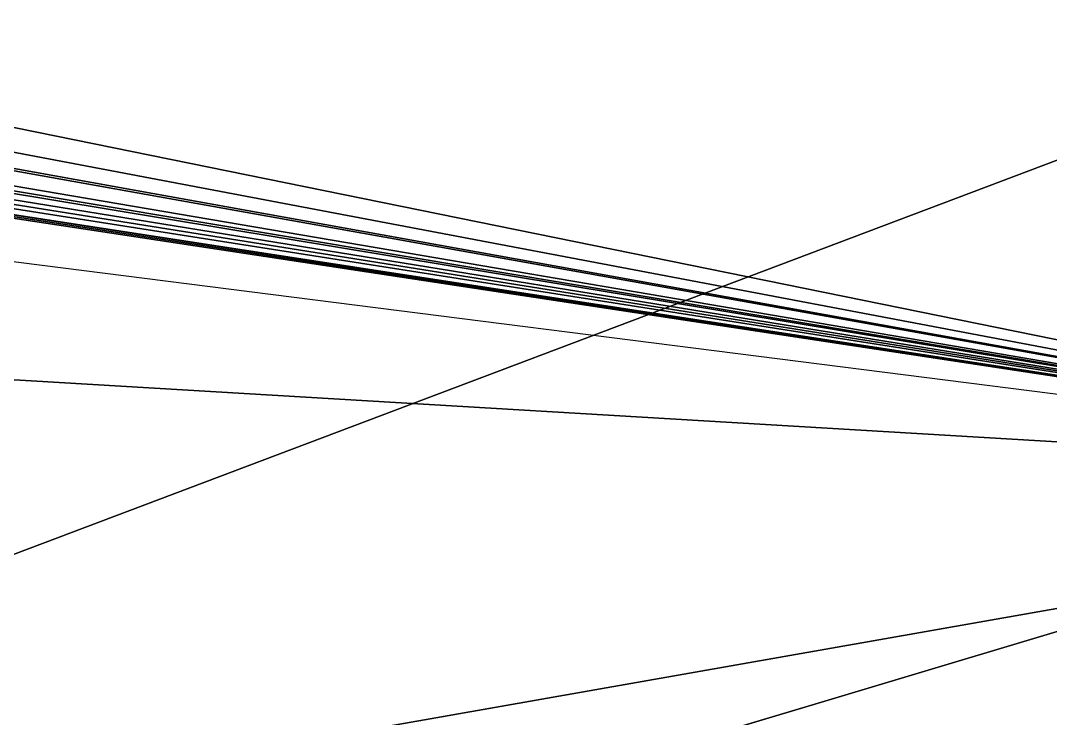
# Model space of a CAD drawing. Header units: metres. Extents: x 503497 to 504361, y 6966567 to 6966857.
# Drawn here: x 504126.1792 to 504126.3497, y 6966701.4872 to 6966701.6028 of the extents above; entities that cross this region are included whole.
import ezdxf

# ---------------------------------------------------------------- set-up
doc = ezdxf.new("R2010")
doc.units = ezdxf.units.M

msp = doc.modelspace()

# ---------------------------------------------------------------- linework, layer by layer
at = {"layer": 'SHADOW_APPROVED_20260111T072000'}
for points in [[(504126.4679, 6966701.5261), (504126.6349, 6966702.5968), (504053.4611, 6966717.5008), (504053.2941, 6966716.4301), (504126.4679, 6966701.5261)], [(504124.6865, 6966701.7525), (504126.4679, 6966701.5261), (504053.2941, 6966716.4301), (504051.5127, 6966716.6565), (504124.6865, 6966701.7525)]]:
    msp.add_lwpolyline(points, close=True, dxfattribs=at)
msp.add_lwpolyline([(504124.6436, 6966689.8311), (504125.6223, 6966696.1052), (504122.7613, 6966696.5515), (504123.3955, 6966700.6171), (504123.6735, 6966701.1907), (504124.1841, 6966701.6081), (504124.6865, 6966701.7525), (504126.4679, 6966701.5261), (504126.6349, 6966702.5968), (504125.8564, 6966702.7697), (504125.4218, 6966703.0603), (504125.0625, 6966703.6133), (504124.9683, 6966704.1079), (504125.9354, 6966710.4181), (504127.8093, 6966710.1258), (504128.3574, 6966713.6393), (504140.8554, 6966711.6898), (504140.8554, 6966711.6898), (504140.7719, 6966711.1544), (504144.1851, 6966710.622), (504144.5661, 6966713.0647), (504153.1826, 6966711.7206), (504152.9477, 6966710.2148), (504167.8718, 6966707.8869)], dxfattribs=at)
at = {"layer": 'SHADOW_APPROVED_20260114T072400'}
for points in [[(504126.4679, 6966701.5261), (504126.6349, 6966702.5968), (504054.6265, 6966716.2355), (504054.4595, 6966715.1648), (504126.4679, 6966701.5261)], [(504124.6865, 6966701.7525), (504126.4679, 6966701.5261), (504054.4595, 6966715.1648), (504052.6781, 6966715.3912), (504124.6865, 6966701.7525)]]:
    msp.add_lwpolyline(points, close=True, dxfattribs=at)
msp.add_lwpolyline([(504124.6436, 6966689.8311), (504125.6223, 6966696.1052), (504122.7613, 6966696.5515), (504123.3955, 6966700.6171), (504123.6735, 6966701.1907), (504124.1841, 6966701.6081), (504124.6865, 6966701.7525), (504126.4679, 6966701.5261), (504126.6349, 6966702.5968), (504125.8564, 6966702.7697), (504125.4218, 6966703.0603), (504125.0625, 6966703.6133), (504124.9683, 6966704.1079), (504125.9354, 6966710.4181), (504127.8093, 6966710.1258), (504128.3574, 6966713.6393), (504140.8554, 6966711.6898), (504140.8554, 6966711.6898), (504140.7719, 6966711.1544), (504144.1851, 6966710.622), (504144.5661, 6966713.0647), (504153.1826, 6966711.7206), (504152.9477, 6966710.2148), (504167.8718, 6966707.8869)], dxfattribs=at)
at = {"layer": 'SHADOW_APPROVED_20260122T071500'}
for points in [[(504126.4679, 6966701.5261), (504126.6349, 6966702.5968), (504044.0684, 6966717.3649), (504043.9014, 6966716.2942), (504126.4679, 6966701.5261)], [(504124.6865, 6966701.7525), (504126.4679, 6966701.5261), (504043.9014, 6966716.2942), (504042.12, 6966716.5206), (504124.6865, 6966701.7525)]]:
    msp.add_lwpolyline(points, close=True, dxfattribs=at)
msp.add_lwpolyline([(504124.6436, 6966689.8311), (504125.6223, 6966696.1052), (504122.7613, 6966696.5515), (504123.3955, 6966700.6171), (504123.6735, 6966701.1907), (504124.1841, 6966701.6081), (504124.6865, 6966701.7525), (504126.4679, 6966701.5261), (504126.6349, 6966702.5968), (504125.8564, 6966702.7697), (504125.4218, 6966703.0603), (504125.0625, 6966703.6133), (504124.9683, 6966704.1079), (504125.9354, 6966710.4181), (504127.8093, 6966710.1258), (504128.3574, 6966713.6393), (504140.8554, 6966711.6898), (504140.8554, 6966711.6898), (504140.7719, 6966711.1544), (504144.1851, 6966710.622), (504144.5661, 6966713.0647), (504153.1826, 6966711.7206), (504152.9477, 6966710.2148), (504167.8718, 6966707.8869)], dxfattribs=at)
at = {"layer": 'SHADOW_APPROVED_20260124T072500'}
for points in [[(504126.4679, 6966701.5261), (504126.6349, 6966702.5968), (504050.3918, 6966714.3118), (504050.2248, 6966713.2411), (504126.4679, 6966701.5261)], [(504124.6865, 6966701.7525), (504126.4679, 6966701.5261), (504050.2248, 6966713.2411), (504048.4434, 6966713.4675), (504124.6865, 6966701.7525)]]:
    msp.add_lwpolyline(points, close=True, dxfattribs=at)
msp.add_lwpolyline([(504124.6436, 6966689.8311), (504125.6223, 6966696.1052), (504122.7613, 6966696.5515), (504123.3955, 6966700.6171), (504123.6735, 6966701.1907), (504124.1841, 6966701.6081), (504124.6865, 6966701.7525), (504126.4679, 6966701.5261), (504126.6349, 6966702.5968), (504125.8564, 6966702.7697), (504125.4218, 6966703.0603), (504125.0625, 6966703.6133), (504124.9683, 6966704.1079), (504125.9354, 6966710.4181), (504127.8093, 6966710.1258), (504128.3574, 6966713.6393), (504140.8554, 6966711.6898), (504140.8554, 6966711.6898), (504140.7719, 6966711.1544), (504144.1851, 6966710.622), (504144.5661, 6966713.0647), (504153.1826, 6966711.7206), (504152.9477, 6966710.2148), (504167.8718, 6966707.8869)], dxfattribs=at)
at = {"layer": 'SHADOW_APPROVED_20260126T071100'}
for points in [[(504126.4679, 6966701.5261), (504126.6349, 6966702.5968), (504038.2098, 6966717.6426), (504038.0428, 6966716.5719), (504126.4679, 6966701.5261)], [(504124.6865, 6966701.7525), (504126.4679, 6966701.5261), (504038.0428, 6966716.5719), (504036.2614, 6966716.7983), (504124.6865, 6966701.7525)]]:
    msp.add_lwpolyline(points, close=True, dxfattribs=at)
msp.add_lwpolyline([(504124.6436, 6966689.8311), (504125.6223, 6966696.1052), (504122.7613, 6966696.5515), (504123.3955, 6966700.6171), (504123.6735, 6966701.1907), (504124.1841, 6966701.6081), (504124.6865, 6966701.7525), (504126.4679, 6966701.5261), (504126.6349, 6966702.5968), (504125.8564, 6966702.7697), (504125.4218, 6966703.0603), (504125.0625, 6966703.6133), (504124.9683, 6966704.1079), (504125.9354, 6966710.4181), (504127.8093, 6966710.1258), (504128.3574, 6966713.6393), (504140.8554, 6966711.6898), (504140.8554, 6966711.6898), (504140.7719, 6966711.1544), (504144.1851, 6966710.622), (504144.5661, 6966713.0647), (504153.1826, 6966711.7206), (504152.9477, 6966710.2148), (504167.8718, 6966707.8869)], dxfattribs=at)
at = {"layer": 'SHADOW_APPROVED_20260127T071900'}
for points in [[(504126.4679, 6966701.5261), (504126.6349, 6966702.5968), (504044.292, 6966715.0894), (504044.125, 6966714.0187), (504126.4679, 6966701.5261)], [(504124.6865, 6966701.7525), (504126.4679, 6966701.5261), (504044.125, 6966714.0187), (504042.3436, 6966714.2451), (504124.6865, 6966701.7525)]]:
    msp.add_lwpolyline(points, close=True, dxfattribs=at)
msp.add_lwpolyline([(504124.6436, 6966689.8311), (504125.6223, 6966696.1052), (504122.7613, 6966696.5515), (504123.3955, 6966700.6171), (504123.6735, 6966701.1907), (504124.1841, 6966701.6081), (504124.6865, 6966701.7525), (504126.4679, 6966701.5261), (504126.6349, 6966702.5968), (504125.8564, 6966702.7697), (504125.4218, 6966703.0603), (504125.0625, 6966703.6133), (504124.9683, 6966704.1079), (504125.9354, 6966710.4181), (504127.8093, 6966710.1258), (504128.3574, 6966713.6393), (504140.8554, 6966711.6898), (504140.8554, 6966711.6898), (504140.7719, 6966711.1544), (504144.1851, 6966710.622), (504144.5661, 6966713.0647), (504153.1826, 6966711.7206), (504152.9477, 6966710.2148), (504167.8718, 6966707.8869)], dxfattribs=at)
at = {"layer": 'SHADOW_APPROVED_20260129T071100'}
for points in [[(504126.4679, 6966701.5261), (504126.6349, 6966702.5968), (504036.1892, 6966716.8156), (504036.0222, 6966715.7449), (504126.4679, 6966701.5261)], [(504124.6865, 6966701.7525), (504126.4679, 6966701.5261), (504036.0222, 6966715.7449), (504034.2408, 6966715.9713), (504124.6865, 6966701.7525)]]:
    msp.add_lwpolyline(points, close=True, dxfattribs=at)
msp.add_lwpolyline([(504124.6436, 6966689.8311), (504125.6223, 6966696.1052), (504122.7613, 6966696.5515), (504123.3955, 6966700.6171), (504123.6735, 6966701.1907), (504124.1841, 6966701.6081), (504124.6865, 6966701.7525), (504126.4679, 6966701.5261), (504126.6349, 6966702.5968), (504125.8564, 6966702.7697), (504125.4218, 6966703.0603), (504125.0625, 6966703.6133), (504124.9683, 6966704.1079), (504125.9354, 6966710.4181), (504127.8093, 6966710.1258), (504128.3574, 6966713.6393), (504140.8554, 6966711.6898), (504140.8554, 6966711.6898), (504140.7719, 6966711.1544), (504144.1851, 6966710.622), (504144.5661, 6966713.0647), (504153.1826, 6966711.7206), (504152.9477, 6966710.2148), (504167.8718, 6966707.8869)], dxfattribs=at)
at = {"layer": 'SHADOW_APPROVED_20260130T071100'}
for points in [[(504126.4679, 6966701.5261), (504126.6349, 6966702.5968), (504035.503, 6966716.511), (504035.336, 6966715.4403), (504126.4679, 6966701.5261)], [(504124.6865, 6966701.7525), (504126.4679, 6966701.5261), (504035.336, 6966715.4403), (504033.5546, 6966715.6667), (504124.6865, 6966701.7525)]]:
    msp.add_lwpolyline(points, close=True, dxfattribs=at)
msp.add_lwpolyline([(504124.6436, 6966689.8311), (504125.6223, 6966696.1052), (504122.7613, 6966696.5515), (504123.3955, 6966700.6171), (504123.6735, 6966701.1907), (504124.1841, 6966701.6081), (504124.6865, 6966701.7525), (504126.4679, 6966701.5261), (504126.6349, 6966702.5968), (504125.8564, 6966702.7697), (504125.4218, 6966703.0603), (504125.0625, 6966703.6133), (504124.9683, 6966704.1079), (504125.9354, 6966710.4181), (504127.8093, 6966710.1258), (504128.3574, 6966713.6393), (504140.8554, 6966711.6898), (504140.8554, 6966711.6898), (504140.7719, 6966711.1544), (504144.1851, 6966710.622), (504144.5661, 6966713.0647), (504153.1826, 6966711.7206), (504152.9477, 6966710.2148), (504167.8718, 6966707.8869)], dxfattribs=at)
at = {"layer": 'SHADOW_APPROVED_20260203T070000'}
for points in [[(504126.4679, 6966701.5261), (504126.6349, 6966702.5968), (504020.6107, 6966718.8982), (504020.4437, 6966717.8275), (504126.4679, 6966701.5261)], [(504124.6865, 6966701.7525), (504126.4679, 6966701.5261), (504020.4437, 6966717.8275), (504018.6623, 6966718.0539), (504124.6865, 6966701.7525)]]:
    msp.add_lwpolyline(points, close=True, dxfattribs=at)
msp.add_lwpolyline([(504124.6436, 6966689.8311), (504125.6223, 6966696.1052), (504122.7613, 6966696.5515), (504123.3955, 6966700.6171), (504123.6735, 6966701.1907), (504124.1841, 6966701.6081), (504124.6865, 6966701.7525), (504126.4679, 6966701.5261), (504126.6349, 6966702.5968), (504125.8564, 6966702.7697), (504125.4218, 6966703.0603), (504125.0625, 6966703.6133), (504124.9683, 6966704.1079), (504125.9354, 6966710.4181), (504127.8093, 6966710.1258), (504128.3574, 6966713.6393), (504140.8554, 6966711.6898), (504140.8554, 6966711.6898), (504140.7719, 6966711.1544), (504144.1851, 6966710.622), (504144.5661, 6966713.0647), (504153.1826, 6966711.7206), (504152.9477, 6966710.2148), (504167.8718, 6966707.8869)], dxfattribs=at)
at = {"layer": 'SHADOW_APPROVED_20260314T074000'}
msp.add_lwpolyline([(504124.6436, 6966689.8311), (504125.6223, 6966696.1052), (504122.7613, 6966696.5515), (504123.3955, 6966700.6171), (504123.6735, 6966701.1907), (504124.1841, 6966701.6081), (504124.6865, 6966701.7525), (504126.4679, 6966701.5261), (504126.6349, 6966702.5968), (504125.8564, 6966702.7697), (504125.4218, 6966703.0603), (504125.0625, 6966703.6133), (504124.9683, 6966704.1079), (504125.9354, 6966710.4181), (504127.8093, 6966710.1258), (504128.3574, 6966713.6393), (504140.8554, 6966711.6898), (504140.8554, 6966711.6898), (504140.7719, 6966711.1544), (504144.1851, 6966710.622), (504144.5661, 6966713.0647), (504153.1826, 6966711.7206), (504152.9477, 6966710.2148), (504167.8718, 6966707.8869)], dxfattribs=at)
for points in [[(504126.4679, 6966701.5261), (504126.6349, 6966702.5968), (504038.8804, 6966687.1404), (504038.7134, 6966686.0697), (504126.4679, 6966701.5261)], [(504124.6865, 6966701.7525), (504126.4679, 6966701.5261), (504038.7134, 6966686.0697), (504036.932, 6966686.2961), (504124.6865, 6966701.7525)]]:
    msp.add_lwpolyline(points, close=True, dxfattribs=at)
at = {"layer": 'SHADOW_APPROVED_20260426T070000'}
msp.add_lwpolyline([(504124.6436, 6966689.8311), (504125.6223, 6966696.1052), (504122.7613, 6966696.5515), (504123.3955, 6966700.6171), (504123.6735, 6966701.1907), (504124.1841, 6966701.6081), (504124.6865, 6966701.7525), (504126.4679, 6966701.5261), (504126.6349, 6966702.5968), (504125.8564, 6966702.7697), (504125.4218, 6966703.0603), (504125.0625, 6966703.6133), (504124.9683, 6966704.1079), (504125.9354, 6966710.4181), (504127.8093, 6966710.1258), (504128.3574, 6966713.6393), (504140.8554, 6966711.6898), (504140.8554, 6966711.6898), (504140.7719, 6966711.1544), (504144.1851, 6966710.622), (504144.5661, 6966713.0647), (504153.1826, 6966711.7206), (504152.9477, 6966710.2148), (504167.8718, 6966707.8869)], dxfattribs=at)
for points in [[(504144.5661, 6966713.0647), (504153.1826, 6966711.7206), (503936.055, 6966629.6588), (503927.4385, 6966631.0029), (504144.5661, 6966713.0647)], [(504153.1826, 6966711.7206), (504152.9477, 6966710.2148), (503935.8201, 6966628.153), (503936.055, 6966629.6588), (504153.1826, 6966711.7206)], [(504124.6865, 6966701.7525), (504126.4679, 6966701.5261), (503909.3403, 6966619.4643), (503907.5589, 6966619.6907), (504124.6865, 6966701.7525)]]:
    msp.add_lwpolyline(points, close=True, dxfattribs=at)
at = {"layer": 'SHADOW_APPROVED_20260621T090000'}
msp.add_lwpolyline([(504124.6436, 6966689.8311), (504125.6223, 6966696.1052), (504122.7613, 6966696.5515), (504123.3955, 6966700.6171), (504123.6735, 6966701.1907), (504124.1841, 6966701.6081), (504124.6865, 6966701.7525), (504126.4679, 6966701.5261), (504126.6349, 6966702.5968), (504125.8564, 6966702.7697), (504125.4218, 6966703.0603), (504125.0625, 6966703.6133), (504124.9683, 6966704.1079), (504125.9354, 6966710.4181), (504127.8093, 6966710.1258), (504128.3574, 6966713.6393), (504140.8554, 6966711.6898), (504140.8554, 6966711.6898), (504140.7719, 6966711.1544), (504144.1851, 6966710.622), (504144.5661, 6966713.0647), (504153.1826, 6966711.7206), (504152.9477, 6966710.2148), (504167.8718, 6966707.8869)], dxfattribs=at)
msp.add_lwpolyline([(504124.6865, 6966701.7525), (504126.4679, 6966701.5261), (504067.9516, 6966638.5945), (504066.1702, 6966638.8209), (504124.6865, 6966701.7525)], close=True, dxfattribs=at)
at = {"layer": 'SHADOW_APPROVED_20260621T120000'}
msp.add_lwpolyline([(504124.6436, 6966689.8311), (504125.6223, 6966696.1052), (504122.7613, 6966696.5515), (504123.3955, 6966700.6171), (504123.6735, 6966701.1907), (504124.1841, 6966701.6081), (504124.6865, 6966701.7525), (504126.4679, 6966701.5261), (504126.6349, 6966702.5968), (504125.8564, 6966702.7697), (504125.4218, 6966703.0603), (504125.0625, 6966703.6133), (504124.9683, 6966704.1079), (504125.9354, 6966710.4181), (504127.8093, 6966710.1258), (504128.3574, 6966713.6393), (504140.8554, 6966711.6898), (504140.8554, 6966711.6898), (504140.7719, 6966711.1544), (504144.1851, 6966710.622), (504144.5661, 6966713.0647), (504153.1826, 6966711.7206), (504152.9477, 6966710.2148), (504167.8718, 6966707.8869)], dxfattribs=at)
msp.add_lwpolyline([(504124.6865, 6966701.7525), (504126.4679, 6966701.5261), (504129.0889, 6966652.8533), (504127.3075, 6966653.0797), (504124.6865, 6966701.7525)], close=True, dxfattribs=at)
at = {"layer": 'SHADOW_APPROVED_20260621T140000'}
msp.add_lwpolyline([(504124.6436, 6966689.8311), (504125.6223, 6966696.1052), (504122.7613, 6966696.5515), (504123.3955, 6966700.6171), (504123.6735, 6966701.1907), (504124.1841, 6966701.6081), (504124.6865, 6966701.7525), (504126.4679, 6966701.5261), (504126.6349, 6966702.5968), (504125.8564, 6966702.7697), (504125.4218, 6966703.0603), (504125.0625, 6966703.6133), (504124.9683, 6966704.1079), (504125.9354, 6966710.4181), (504127.8093, 6966710.1258), (504128.3574, 6966713.6393), (504140.8554, 6966711.6898), (504140.8554, 6966711.6898), (504140.7719, 6966711.1544), (504144.1851, 6966710.622), (504144.5661, 6966713.0647), (504153.1826, 6966711.7206), (504152.9477, 6966710.2148), (504167.8718, 6966707.8869)], dxfattribs=at)
msp.add_lwpolyline([(504124.6865, 6966701.7525), (504126.4679, 6966701.5261), (504165.3776, 6966645.7201), (504163.5962, 6966645.9465), (504124.6865, 6966701.7525)], close=True, dxfattribs=at)
at = {"layer": 'SHADOW_APPROVED_20260621T150000'}
msp.add_lwpolyline([(504124.6436, 6966689.8311), (504125.6223, 6966696.1052), (504122.7613, 6966696.5515), (504123.3955, 6966700.6171), (504123.6735, 6966701.1907), (504124.1841, 6966701.6081), (504124.6865, 6966701.7525), (504126.4679, 6966701.5261), (504126.6349, 6966702.5968), (504125.8564, 6966702.7697), (504125.4218, 6966703.0603), (504125.0625, 6966703.6133), (504124.9683, 6966704.1079), (504125.9354, 6966710.4181), (504127.8093, 6966710.1258), (504128.3574, 6966713.6393), (504140.8554, 6966711.6898), (504140.8554, 6966711.6898), (504140.7719, 6966711.1544), (504144.1851, 6966710.622), (504144.5661, 6966713.0647), (504153.1826, 6966711.7206), (504152.9477, 6966710.2148), (504167.8718, 6966707.8869)], dxfattribs=at)
msp.add_lwpolyline([(504124.6865, 6966701.7525), (504126.4679, 6966701.5261), (504199.748, 6966632.5233), (504197.9666, 6966632.7497), (504124.6865, 6966701.7525)], close=True, dxfattribs=at)
at = {"layer": 'SHADOW_APPROVED_20260621T160000'}
msp.add_lwpolyline([(504124.6436, 6966689.8311), (504125.6223, 6966696.1052), (504122.7613, 6966696.5515), (504123.3955, 6966700.6171), (504123.6735, 6966701.1907), (504124.1841, 6966701.6081), (504124.6865, 6966701.7525), (504126.4679, 6966701.5261), (504126.6349, 6966702.5968), (504125.8564, 6966702.7697), (504125.4218, 6966703.0603), (504125.0625, 6966703.6133), (504124.9683, 6966704.1079), (504125.9354, 6966710.4181), (504127.8093, 6966710.1258), (504128.3574, 6966713.6393), (504140.8554, 6966711.6898), (504140.8554, 6966711.6898), (504140.7719, 6966711.1544), (504144.1851, 6966710.622), (504144.5661, 6966713.0647), (504153.1826, 6966711.7206), (504152.9477, 6966710.2148), (504167.8718, 6966707.8869)], dxfattribs=at)
msp.add_lwpolyline([(504124.6865, 6966701.7525), (504126.4679, 6966701.5261), (504294.7241, 6966588.4263), (504292.9427, 6966588.6527), (504124.6865, 6966701.7525)], close=True, dxfattribs=at)
at = {"layer": 'SHADOW_APPROVED_20261019T053000'}
for points in [[(504126.4679, 6966701.5261), (504126.6349, 6966702.5968), (503549.8792, 6966794.7296), (503549.7122, 6966793.6589), (504126.4679, 6966701.5261)], [(504124.6865, 6966701.7525), (504126.4679, 6966701.5261), (503549.7122, 6966793.6589), (503547.9308, 6966793.8853), (504124.6865, 6966701.7525)]]:
    msp.add_lwpolyline(points, close=True, dxfattribs=at)
msp.add_lwpolyline([(504124.6436, 6966689.8311), (504125.6223, 6966696.1052), (504122.7613, 6966696.5515), (504123.3955, 6966700.6171), (504123.6735, 6966701.1907), (504124.1841, 6966701.6081), (504124.6865, 6966701.7525), (504126.4679, 6966701.5261), (504126.6349, 6966702.5968), (504125.8564, 6966702.7697), (504125.4218, 6966703.0603), (504125.0625, 6966703.6133), (504124.9683, 6966704.1079), (504125.9354, 6966710.4181), (504127.8093, 6966710.1258), (504128.3574, 6966713.6393), (504140.8554, 6966711.6898), (504140.8554, 6966711.6898), (504140.7719, 6966711.1544), (504144.1851, 6966710.622), (504144.5661, 6966713.0647), (504153.1826, 6966711.7206), (504152.9477, 6966710.2148), (504167.8718, 6966707.8869)], dxfattribs=at)
at = {"layer": 'SHADOW_APPROVED_20261112T063500'}
for points in [[(504126.4679, 6966701.5261), (504126.6349, 6966702.5968), (504028.3566, 6966718.551), (504028.1896, 6966717.4803), (504126.4679, 6966701.5261)], [(504124.6865, 6966701.7525), (504126.4679, 6966701.5261), (504028.1896, 6966717.4803), (504026.4082, 6966717.7067), (504124.6865, 6966701.7525)]]:
    msp.add_lwpolyline(points, close=True, dxfattribs=at)
msp.add_lwpolyline([(504124.6436, 6966689.8311), (504125.6223, 6966696.1052), (504122.7613, 6966696.5515), (504123.3955, 6966700.6171), (504123.6735, 6966701.1907), (504124.1841, 6966701.6081), (504124.6865, 6966701.7525), (504126.4679, 6966701.5261), (504126.6349, 6966702.5968), (504125.8564, 6966702.7697), (504125.4218, 6966703.0603), (504125.0625, 6966703.6133), (504124.9683, 6966704.1079), (504125.9354, 6966710.4181), (504127.8093, 6966710.1258), (504128.3574, 6966713.6393), (504140.8554, 6966711.6898), (504140.8554, 6966711.6898), (504140.7719, 6966711.1544), (504144.1851, 6966710.622), (504144.5661, 6966713.0647), (504153.1826, 6966711.7206), (504152.9477, 6966710.2148), (504167.8718, 6966707.8869)], dxfattribs=at)
at = {"layer": 'SHADOW_APPROVED_20261113T063500'}
for points in [[(504126.4679, 6966701.5261), (504126.6349, 6966702.5968), (504028.8248, 6966718.9665), (504028.6578, 6966717.8958), (504126.4679, 6966701.5261)], [(504124.6865, 6966701.7525), (504126.4679, 6966701.5261), (504028.6578, 6966717.8958), (504026.8764, 6966718.1222), (504124.6865, 6966701.7525)]]:
    msp.add_lwpolyline(points, close=True, dxfattribs=at)
msp.add_lwpolyline([(504124.6436, 6966689.8311), (504125.6223, 6966696.1052), (504122.7613, 6966696.5515), (504123.3955, 6966700.6171), (504123.6735, 6966701.1907), (504124.1841, 6966701.6081), (504124.6865, 6966701.7525), (504126.4679, 6966701.5261), (504126.6349, 6966702.5968), (504125.8564, 6966702.7697), (504125.4218, 6966703.0603), (504125.0625, 6966703.6133), (504124.9683, 6966704.1079), (504125.9354, 6966710.4181), (504127.8093, 6966710.1258), (504128.3574, 6966713.6393), (504140.8554, 6966711.6898), (504140.8554, 6966711.6898), (504140.7719, 6966711.1544), (504144.1851, 6966710.622), (504144.5661, 6966713.0647), (504153.1826, 6966711.7206), (504152.9477, 6966710.2148), (504167.8718, 6966707.8869)], dxfattribs=at)
at = {"layer": 'SHADOW_APPROVED_20261122T065200'}
for points in [[(504126.4679, 6966701.5261), (504126.6349, 6966702.5968), (504046.4708, 6966717.0476), (504046.3038, 6966715.9769), (504126.4679, 6966701.5261)], [(504124.6865, 6966701.7525), (504126.4679, 6966701.5261), (504046.3038, 6966715.9769), (504044.5224, 6966716.2033), (504124.6865, 6966701.7525)]]:
    msp.add_lwpolyline(points, close=True, dxfattribs=at)
msp.add_lwpolyline([(504124.6436, 6966689.8311), (504125.6223, 6966696.1052), (504122.7613, 6966696.5515), (504123.3955, 6966700.6171), (504123.6735, 6966701.1907), (504124.1841, 6966701.6081), (504124.6865, 6966701.7525), (504126.4679, 6966701.5261), (504126.6349, 6966702.5968), (504125.8564, 6966702.7697), (504125.4218, 6966703.0603), (504125.0625, 6966703.6133), (504124.9683, 6966704.1079), (504125.9354, 6966710.4181), (504127.8093, 6966710.1258), (504128.3574, 6966713.6393), (504140.8554, 6966711.6898), (504140.8554, 6966711.6898), (504140.7719, 6966711.1544), (504144.1851, 6966710.622), (504144.5661, 6966713.0647), (504153.1826, 6966711.7206), (504152.9477, 6966710.2148), (504167.8718, 6966707.8869)], dxfattribs=at)
at = {"layer": 'SHADOW_APPROVED_20261123T070300'}
for points in [[(504126.4679, 6966701.5261), (504126.6349, 6966702.5968), (504054.238, 6966714.6033), (504054.071, 6966713.5326), (504126.4679, 6966701.5261)], [(504124.6865, 6966701.7525), (504126.4679, 6966701.5261), (504054.071, 6966713.5326), (504052.2896, 6966713.759), (504124.6865, 6966701.7525)]]:
    msp.add_lwpolyline(points, close=True, dxfattribs=at)
msp.add_lwpolyline([(504124.6436, 6966689.8311), (504125.6223, 6966696.1052), (504122.7613, 6966696.5515), (504123.3955, 6966700.6171), (504123.6735, 6966701.1907), (504124.1841, 6966701.6081), (504124.6865, 6966701.7525), (504126.4679, 6966701.5261), (504126.6349, 6966702.5968), (504125.8564, 6966702.7697), (504125.4218, 6966703.0603), (504125.0625, 6966703.6133), (504124.9683, 6966704.1079), (504125.9354, 6966710.4181), (504127.8093, 6966710.1258), (504128.3574, 6966713.6393), (504140.8554, 6966711.6898), (504140.8554, 6966711.6898), (504140.7719, 6966711.1544), (504144.1851, 6966710.622), (504144.5661, 6966713.0647), (504153.1826, 6966711.7206), (504152.9477, 6966710.2148), (504167.8718, 6966707.8869)], dxfattribs=at)
at = {"layer": 'SHADOW_APPROVED_20261221T090000'}
msp.add_lwpolyline([(504124.6436, 6966689.8311), (504125.6223, 6966696.1052), (504122.7613, 6966696.5515), (504123.3955, 6966700.6171), (504123.6735, 6966701.1907), (504124.1841, 6966701.6081), (504124.6865, 6966701.7525), (504126.4679, 6966701.5261), (504126.6349, 6966702.5968), (504125.8564, 6966702.7697), (504125.4218, 6966703.0603), (504125.0625, 6966703.6133), (504124.9683, 6966704.1079), (504125.9354, 6966710.4181), (504127.8093, 6966710.1258), (504128.3574, 6966713.6393), (504140.8554, 6966711.6898), (504140.8554, 6966711.6898), (504140.7719, 6966711.1544), (504144.1851, 6966710.622), (504144.5661, 6966713.0647), (504153.1826, 6966711.7206), (504152.9477, 6966710.2148), (504167.8718, 6966707.8869)], dxfattribs=at)
for points in [[(504126.4679, 6966701.5261), (504126.6349, 6966702.5968), (504096.3802, 6966704.3962), (504096.2132, 6966703.3255), (504126.4679, 6966701.5261)], [(504124.6865, 6966701.7525), (504126.4679, 6966701.5261), (504096.2132, 6966703.3255), (504094.4318, 6966703.5519), (504124.6865, 6966701.7525)]]:
    msp.add_lwpolyline(points, close=True, dxfattribs=at)
at = {"layer": 'SHADOW_APPROVED_20261221T120000'}
msp.add_lwpolyline([(504124.6436, 6966689.8311), (504125.6223, 6966696.1052), (504122.7613, 6966696.5515), (504123.3955, 6966700.6171), (504123.6735, 6966701.1907), (504124.1841, 6966701.6081), (504124.6865, 6966701.7525), (504126.4679, 6966701.5261), (504126.6349, 6966702.5968), (504125.8564, 6966702.7697), (504125.4218, 6966703.0603), (504125.0625, 6966703.6133), (504124.9683, 6966704.1079), (504125.9354, 6966710.4181), (504127.8093, 6966710.1258), (504128.3574, 6966713.6393), (504140.8554, 6966711.6898), (504140.8554, 6966711.6898), (504140.7719, 6966711.1544), (504144.1851, 6966710.622), (504144.5661, 6966713.0647), (504153.1826, 6966711.7206), (504152.9477, 6966710.2148), (504167.8718, 6966707.8869)], dxfattribs=at)
msp.add_lwpolyline([(504124.6865, 6966701.7525), (504126.4679, 6966701.5261), (504128.7404, 6966698.7953), (504126.959, 6966699.0217), (504124.6865, 6966701.7525)], close=True, dxfattribs=at)
at = {"layer": 'SHADOW_APPROVED_20261221T150000'}
msp.add_lwpolyline([(504124.6436, 6966689.8311), (504125.6223, 6966696.1052), (504122.7613, 6966696.5515), (504123.3955, 6966700.6171), (504123.6735, 6966701.1907), (504124.1841, 6966701.6081), (504124.6865, 6966701.7525), (504126.4679, 6966701.5261), (504126.6349, 6966702.5968), (504125.8564, 6966702.7697), (504125.4218, 6966703.0603), (504125.0625, 6966703.6133), (504124.9683, 6966704.1079), (504125.9354, 6966710.4181), (504127.8093, 6966710.1258), (504128.3574, 6966713.6393), (504140.8554, 6966711.6898), (504140.8554, 6966711.6898), (504140.7719, 6966711.1544), (504144.1851, 6966710.622), (504144.5661, 6966713.0647), (504153.1826, 6966711.7206), (504152.9477, 6966710.2148), (504167.8718, 6966707.8869)], dxfattribs=at)
msp.add_lwpolyline([(504124.6865, 6966701.7525), (504126.4679, 6966701.5261), (504164.1618, 6966705.5464), (504162.3804, 6966705.7728), (504124.6865, 6966701.7525)], close=True, dxfattribs=at)
at = {"layer": 'SHADOW_APPROVED_20261221T160000'}
msp.add_lwpolyline([(504124.6865, 6966701.7525), (504126.4679, 6966701.5261), (504186.0297, 6966713.4779), (504184.2483, 6966713.7043), (504124.6865, 6966701.7525)], close=True, dxfattribs=at)
msp.add_lwpolyline([(504124.6436, 6966689.8311), (504125.6223, 6966696.1052), (504122.7613, 6966696.5515), (504123.3955, 6966700.6171), (504123.6735, 6966701.1907), (504124.1841, 6966701.6081), (504124.6865, 6966701.7525), (504126.4679, 6966701.5261), (504126.6349, 6966702.5968), (504125.8564, 6966702.7697), (504125.4218, 6966703.0603), (504125.0625, 6966703.6133), (504124.9683, 6966704.1079), (504125.9354, 6966710.4181), (504127.8093, 6966710.1258), (504128.3574, 6966713.6393), (504140.8554, 6966711.6898), (504140.8554, 6966711.6898), (504140.7719, 6966711.1544), (504144.1851, 6966710.622), (504144.5661, 6966713.0647), (504153.1826, 6966711.7206), (504152.9477, 6966710.2148), (504167.8718, 6966707.8869)], dxfattribs=at)
at = {"layer": 'SHADOW_APPROVED_20261221T170000'}
for points in [[(504124.6865, 6966701.7525), (504126.4679, 6966701.5261), (504229.6678, 6966732.4137), (504227.8864, 6966732.6401), (504124.6865, 6966701.7525)], [(504123.3955, 6966700.6171), (504123.6735, 6966701.1907), (504226.8734, 6966732.0783), (504226.5954, 6966731.5047), (504123.3955, 6966700.6171)], [(504122.7613, 6966696.5515), (504123.3955, 6966700.6171), (504226.5954, 6966731.5047), (504225.9612, 6966727.4391), (504122.7613, 6966696.5515)]]:
    msp.add_lwpolyline(points, close=True, dxfattribs=at)
msp.add_lwpolyline([(504124.6436, 6966689.8311), (504125.6223, 6966696.1052), (504122.7613, 6966696.5515), (504123.3955, 6966700.6171), (504123.6735, 6966701.1907), (504124.1841, 6966701.6081), (504124.6865, 6966701.7525), (504126.4679, 6966701.5261), (504126.6349, 6966702.5968), (504125.8564, 6966702.7697), (504125.4218, 6966703.0603), (504125.0625, 6966703.6133), (504124.9683, 6966704.1079), (504125.9354, 6966710.4181), (504127.8093, 6966710.1258), (504128.3574, 6966713.6393), (504140.8554, 6966711.6898), (504140.8554, 6966711.6898), (504140.7719, 6966711.1544), (504144.1851, 6966710.622), (504144.5661, 6966713.0647), (504153.1826, 6966711.7206), (504152.9477, 6966710.2148), (504167.8718, 6966707.8869)], dxfattribs=at)
at = {"layer": 'SHADOW_COMPARATOR_RL48_20260111T072000'}
msp.add_lwpolyline([(504124.6436, 6966689.8311), (504125.6223, 6966696.1052), (504122.7613, 6966696.5515), (504123.3955, 6966700.6171), (504123.6735, 6966701.1907), (504124.1841, 6966701.6081), (504124.6865, 6966701.7525), (504126.4679, 6966701.5261), (504126.6349, 6966702.5968), (504125.8564, 6966702.7697), (504125.4218, 6966703.0603), (504125.0625, 6966703.6133), (504124.9683, 6966704.1079), (504125.9354, 6966710.4181), (504127.8093, 6966710.1258), (504128.3574, 6966713.6393), (504140.8554, 6966711.6898), (504140.8554, 6966711.6898), (504140.7719, 6966711.1544), (504144.1851, 6966710.622), (504144.5661, 6966713.0647), (504153.1826, 6966711.7206), (504152.9477, 6966710.2148), (504167.8718, 6966707.8869)], dxfattribs=at)
for points in [[(504126.4679, 6966701.5261), (504126.6349, 6966702.5968), (504081.0076, 6966711.8902), (504080.8406, 6966710.8195), (504126.4679, 6966701.5261)], [(504124.6865, 6966701.7525), (504126.4679, 6966701.5261), (504080.8406, 6966710.8195), (504079.0592, 6966711.0459), (504124.6865, 6966701.7525)]]:
    msp.add_lwpolyline(points, close=True, dxfattribs=at)
at = {"layer": 'SHADOW_COMPARATOR_RL48_20260114T072400'}
msp.add_lwpolyline([(504124.6436, 6966689.8311), (504125.6223, 6966696.1052), (504122.7613, 6966696.5515), (504123.3955, 6966700.6171), (504123.6735, 6966701.1907), (504124.1841, 6966701.6081), (504124.6865, 6966701.7525), (504126.4679, 6966701.5261), (504126.6349, 6966702.5968), (504125.8564, 6966702.7697), (504125.4218, 6966703.0603), (504125.0625, 6966703.6133), (504124.9683, 6966704.1079), (504125.9354, 6966710.4181), (504127.8093, 6966710.1258), (504128.3574, 6966713.6393), (504140.8554, 6966711.6898), (504140.8554, 6966711.6898), (504140.7719, 6966711.1544), (504144.1851, 6966710.622), (504144.5661, 6966713.0647), (504153.1826, 6966711.7206), (504152.9477, 6966710.2148), (504167.8718, 6966707.8869)], dxfattribs=at)
for points in [[(504126.4679, 6966701.5261), (504126.6349, 6966702.5968), (504081.7343, 6966711.1012), (504081.5673, 6966710.0305), (504126.4679, 6966701.5261)], [(504124.6865, 6966701.7525), (504126.4679, 6966701.5261), (504081.5673, 6966710.0305), (504079.7859, 6966710.2569), (504124.6865, 6966701.7525)]]:
    msp.add_lwpolyline(points, close=True, dxfattribs=at)
at = {"layer": 'SHADOW_COMPARATOR_RL48_20260122T071500'}
msp.add_lwpolyline([(504124.6436, 6966689.8311), (504125.6223, 6966696.1052), (504122.7613, 6966696.5515), (504123.3955, 6966700.6171), (504123.6735, 6966701.1907), (504124.1841, 6966701.6081), (504124.6865, 6966701.7525), (504126.4679, 6966701.5261), (504126.6349, 6966702.5968), (504125.8564, 6966702.7697), (504125.4218, 6966703.0603), (504125.0625, 6966703.6133), (504124.9683, 6966704.1079), (504125.9354, 6966710.4181), (504127.8093, 6966710.1258), (504128.3574, 6966713.6393), (504140.8554, 6966711.6898), (504140.8554, 6966711.6898), (504140.7719, 6966711.1544), (504144.1851, 6966710.622), (504144.5661, 6966713.0647), (504153.1826, 6966711.7206), (504152.9477, 6966710.2148), (504167.8718, 6966707.8869)], dxfattribs=at)
for points in [[(504126.4679, 6966701.5261), (504126.6349, 6966702.5968), (504075.1508, 6966711.8054), (504074.9838, 6966710.7347), (504126.4679, 6966701.5261)], [(504124.6865, 6966701.7525), (504126.4679, 6966701.5261), (504074.9838, 6966710.7347), (504073.2024, 6966710.9611), (504124.6865, 6966701.7525)]]:
    msp.add_lwpolyline(points, close=True, dxfattribs=at)
at = {"layer": 'SHADOW_COMPARATOR_RL48_20260124T072500'}
msp.add_lwpolyline([(504124.6436, 6966689.8311), (504125.6223, 6966696.1052), (504122.7613, 6966696.5515), (504123.3955, 6966700.6171), (504123.6735, 6966701.1907), (504124.1841, 6966701.6081), (504124.6865, 6966701.7525), (504126.4679, 6966701.5261), (504126.6349, 6966702.5968), (504125.8564, 6966702.7697), (504125.4218, 6966703.0603), (504125.0625, 6966703.6133), (504124.9683, 6966704.1079), (504125.9354, 6966710.4181), (504127.8093, 6966710.1258), (504128.3574, 6966713.6393), (504140.8554, 6966711.6898), (504140.8554, 6966711.6898), (504140.7719, 6966711.1544), (504144.1851, 6966710.622), (504144.5661, 6966713.0647), (504153.1826, 6966711.7206), (504152.9477, 6966710.2148), (504167.8718, 6966707.8869)], dxfattribs=at)
for points in [[(504126.4679, 6966701.5261), (504126.6349, 6966702.5968), (504079.0937, 6966709.9017), (504078.9267, 6966708.831), (504126.4679, 6966701.5261)], [(504124.6865, 6966701.7525), (504126.4679, 6966701.5261), (504078.9267, 6966708.831), (504077.1453, 6966709.0574), (504124.6865, 6966701.7525)]]:
    msp.add_lwpolyline(points, close=True, dxfattribs=at)
at = {"layer": 'SHADOW_COMPARATOR_RL48_20260126T071100'}
msp.add_lwpolyline([(504124.6436, 6966689.8311), (504125.6223, 6966696.1052), (504122.7613, 6966696.5515), (504123.3955, 6966700.6171), (504123.6735, 6966701.1907), (504124.1841, 6966701.6081), (504124.6865, 6966701.7525), (504126.4679, 6966701.5261), (504126.6349, 6966702.5968), (504125.8564, 6966702.7697), (504125.4218, 6966703.0603), (504125.0625, 6966703.6133), (504124.9683, 6966704.1079), (504125.9354, 6966710.4181), (504127.8093, 6966710.1258), (504128.3574, 6966713.6393), (504140.8554, 6966711.6898), (504140.8554, 6966711.6898), (504140.7719, 6966711.1544), (504144.1851, 6966710.622), (504144.5661, 6966713.0647), (504153.1826, 6966711.7206), (504152.9477, 6966710.2148), (504167.8718, 6966707.8869)], dxfattribs=at)
for points in [[(504126.4679, 6966701.5261), (504126.6349, 6966702.5968), (504071.4977, 6966711.9786), (504071.3307, 6966710.9079), (504126.4679, 6966701.5261)], [(504124.6865, 6966701.7525), (504126.4679, 6966701.5261), (504071.3307, 6966710.9079), (504069.5493, 6966711.1343), (504124.6865, 6966701.7525)]]:
    msp.add_lwpolyline(points, close=True, dxfattribs=at)
at = {"layer": 'SHADOW_COMPARATOR_RL48_20260127T071900'}
msp.add_lwpolyline([(504124.6436, 6966689.8311), (504125.6223, 6966696.1052), (504122.7613, 6966696.5515), (504123.3955, 6966700.6171), (504123.6735, 6966701.1907), (504124.1841, 6966701.6081), (504124.6865, 6966701.7525), (504126.4679, 6966701.5261), (504126.6349, 6966702.5968), (504125.8564, 6966702.7697), (504125.4218, 6966703.0603), (504125.0625, 6966703.6133), (504124.9683, 6966704.1079), (504125.9354, 6966710.4181), (504127.8093, 6966710.1258), (504128.3574, 6966713.6393), (504140.8554, 6966711.6898), (504140.8554, 6966711.6898), (504140.7719, 6966711.1544), (504144.1851, 6966710.622), (504144.5661, 6966713.0647), (504153.1826, 6966711.7206), (504152.9477, 6966710.2148), (504167.8718, 6966707.8869)], dxfattribs=at)
for points in [[(504126.4679, 6966701.5261), (504126.6349, 6966702.5968), (504075.2902, 6966710.3865), (504075.1232, 6966709.3158), (504126.4679, 6966701.5261)], [(504124.6865, 6966701.7525), (504126.4679, 6966701.5261), (504075.1232, 6966709.3158), (504073.3418, 6966709.5422), (504124.6865, 6966701.7525)]]:
    msp.add_lwpolyline(points, close=True, dxfattribs=at)
at = {"layer": 'SHADOW_COMPARATOR_RL48_20260129T071100'}
msp.add_lwpolyline([(504124.6436, 6966689.8311), (504125.6223, 6966696.1052), (504122.7613, 6966696.5515), (504123.3955, 6966700.6171), (504123.6735, 6966701.1907), (504124.1841, 6966701.6081), (504124.6865, 6966701.7525), (504126.4679, 6966701.5261), (504126.6349, 6966702.5968), (504125.8564, 6966702.7697), (504125.4218, 6966703.0603), (504125.0625, 6966703.6133), (504124.9683, 6966704.1079), (504125.9354, 6966710.4181), (504127.8093, 6966710.1258), (504128.3574, 6966713.6393), (504140.8554, 6966711.6898), (504140.8554, 6966711.6898), (504140.7719, 6966711.1544), (504144.1851, 6966710.622), (504144.5661, 6966713.0647), (504153.1826, 6966711.7206), (504152.9477, 6966710.2148), (504167.8718, 6966707.8869)], dxfattribs=at)
for points in [[(504126.4679, 6966701.5261), (504126.6349, 6966702.5968), (504070.2377, 6966711.4629), (504070.0707, 6966710.3922), (504126.4679, 6966701.5261)], [(504124.6865, 6966701.7525), (504126.4679, 6966701.5261), (504070.0707, 6966710.3922), (504068.2893, 6966710.6186), (504124.6865, 6966701.7525)]]:
    msp.add_lwpolyline(points, close=True, dxfattribs=at)
at = {"layer": 'SHADOW_COMPARATOR_RL48_20260130T071100'}
msp.add_lwpolyline([(504124.6436, 6966689.8311), (504125.6223, 6966696.1052), (504122.7613, 6966696.5515), (504123.3955, 6966700.6171), (504123.6735, 6966701.1907), (504124.1841, 6966701.6081), (504124.6865, 6966701.7525), (504126.4679, 6966701.5261), (504126.6349, 6966702.5968), (504125.8564, 6966702.7697), (504125.4218, 6966703.0603), (504125.0625, 6966703.6133), (504124.9683, 6966704.1079), (504125.9354, 6966710.4181), (504127.8093, 6966710.1258), (504128.3574, 6966713.6393), (504140.8554, 6966711.6898), (504140.8554, 6966711.6898), (504140.7719, 6966711.1544), (504144.1851, 6966710.622), (504144.5661, 6966713.0647), (504153.1826, 6966711.7206), (504152.9477, 6966710.2148), (504167.8718, 6966707.8869)], dxfattribs=at)
for points in [[(504126.4679, 6966701.5261), (504126.6349, 6966702.5968), (504069.8098, 6966711.273), (504069.6428, 6966710.2023), (504126.4679, 6966701.5261)], [(504124.6865, 6966701.7525), (504126.4679, 6966701.5261), (504069.6428, 6966710.2023), (504067.8614, 6966710.4287), (504124.6865, 6966701.7525)]]:
    msp.add_lwpolyline(points, close=True, dxfattribs=at)
at = {"layer": 'SHADOW_COMPARATOR_RL48_20260203T070000'}
msp.add_lwpolyline([(504124.6436, 6966689.8311), (504125.6223, 6966696.1052), (504122.7613, 6966696.5515), (504123.3955, 6966700.6171), (504123.6735, 6966701.1907), (504124.1841, 6966701.6081), (504124.6865, 6966701.7525), (504126.4679, 6966701.5261), (504126.6349, 6966702.5968), (504125.8564, 6966702.7697), (504125.4218, 6966703.0603), (504125.0625, 6966703.6133), (504124.9683, 6966704.1079), (504125.9354, 6966710.4181), (504127.8093, 6966710.1258), (504128.3574, 6966713.6393), (504140.8554, 6966711.6898), (504140.8554, 6966711.6898), (504140.7719, 6966711.1544), (504144.1851, 6966710.622), (504144.5661, 6966713.0647), (504153.1826, 6966711.7206), (504152.9477, 6966710.2148), (504167.8718, 6966707.8869)], dxfattribs=at)
for points in [[(504126.4679, 6966701.5261), (504126.6349, 6966702.5968), (504060.5238, 6966712.7615), (504060.3568, 6966711.6908), (504126.4679, 6966701.5261)], [(504124.6865, 6966701.7525), (504126.4679, 6966701.5261), (504060.3568, 6966711.6908), (504058.5754, 6966711.9172), (504124.6865, 6966701.7525)]]:
    msp.add_lwpolyline(points, close=True, dxfattribs=at)
at = {"layer": 'SHADOW_COMPARATOR_RL48_20260314T074000'}
msp.add_lwpolyline([(504124.6436, 6966689.8311), (504125.6223, 6966696.1052), (504122.7613, 6966696.5515), (504123.3955, 6966700.6171), (504123.6735, 6966701.1907), (504124.1841, 6966701.6081), (504124.6865, 6966701.7525), (504126.4679, 6966701.5261), (504126.6349, 6966702.5968), (504125.8564, 6966702.7697), (504125.4218, 6966703.0603), (504125.0625, 6966703.6133), (504124.9683, 6966704.1079), (504125.9354, 6966710.4181), (504127.8093, 6966710.1258), (504128.3574, 6966713.6393), (504140.8554, 6966711.6898), (504140.8554, 6966711.6898), (504140.7719, 6966711.1544), (504144.1851, 6966710.622), (504144.5661, 6966713.0647), (504153.1826, 6966711.7206), (504152.9477, 6966710.2148), (504167.8718, 6966707.8869)], dxfattribs=at)
for points in [[(504126.4679, 6966701.5261), (504126.6349, 6966702.5968), (504071.9158, 6966692.959), (504071.7488, 6966691.8883), (504126.4679, 6966701.5261)], [(504124.6865, 6966701.7525), (504126.4679, 6966701.5261), (504071.7488, 6966691.8883), (504069.9674, 6966692.1147), (504124.6865, 6966701.7525)]]:
    msp.add_lwpolyline(points, close=True, dxfattribs=at)
at = {"layer": 'SHADOW_COMPARATOR_RL48_20260426T070000'}
msp.add_lwpolyline([(504124.6436, 6966689.8311), (504125.6223, 6966696.1052), (504122.7613, 6966696.5515), (504123.3955, 6966700.6171), (504123.6735, 6966701.1907), (504124.1841, 6966701.6081), (504124.6865, 6966701.7525), (504126.4679, 6966701.5261), (504126.6349, 6966702.5968), (504125.8564, 6966702.7697), (504125.4218, 6966703.0603), (504125.0625, 6966703.6133), (504124.9683, 6966704.1079), (504125.9354, 6966710.4181), (504127.8093, 6966710.1258), (504128.3574, 6966713.6393), (504140.8554, 6966711.6898), (504140.8554, 6966711.6898), (504140.7719, 6966711.1544), (504144.1851, 6966710.622), (504144.5661, 6966713.0647), (504153.1826, 6966711.7206), (504152.9477, 6966710.2148), (504167.8718, 6966707.8869)], dxfattribs=at)
for points in [[(504144.5661, 6966713.0647), (504153.1826, 6966711.7206), (504017.7933, 6966660.5512), (504009.1768, 6966661.8953), (504144.5661, 6966713.0647)], [(504153.1826, 6966711.7206), (504152.9477, 6966710.2148), (504017.5584, 6966659.0454), (504017.7933, 6966660.5512), (504153.1826, 6966711.7206)], [(504124.6865, 6966701.7525), (504126.4679, 6966701.5261), (503991.0786, 6966650.3567), (503989.2972, 6966650.5831), (504124.6865, 6966701.7525)]]:
    msp.add_lwpolyline(points, close=True, dxfattribs=at)
at = {"layer": 'SHADOW_COMPARATOR_RL48_20260621T090000'}
msp.add_lwpolyline([(504124.6436, 6966689.8311), (504125.6223, 6966696.1052), (504122.7613, 6966696.5515), (504123.3955, 6966700.6171), (504123.6735, 6966701.1907), (504124.1841, 6966701.6081), (504124.6865, 6966701.7525), (504126.4679, 6966701.5261), (504126.6349, 6966702.5968), (504125.8564, 6966702.7697), (504125.4218, 6966703.0603), (504125.0625, 6966703.6133), (504124.9683, 6966704.1079), (504125.9354, 6966710.4181), (504127.8093, 6966710.1258), (504128.3574, 6966713.6393), (504140.8554, 6966711.6898), (504140.8554, 6966711.6898), (504140.7719, 6966711.1544), (504144.1851, 6966710.622), (504144.5661, 6966713.0647), (504153.1826, 6966711.7206), (504152.9477, 6966710.2148), (504167.8718, 6966707.8869)], dxfattribs=at)
msp.add_lwpolyline([(504124.6865, 6966701.7525), (504126.4679, 6966701.5261), (504089.9802, 6966662.2853), (504088.1988, 6966662.5117), (504124.6865, 6966701.7525)], close=True, dxfattribs=at)
at = {"layer": 'SHADOW_COMPARATOR_RL48_20260621T120000'}
msp.add_lwpolyline([(504124.6436, 6966689.8311), (504125.6223, 6966696.1052), (504122.7613, 6966696.5515), (504123.3955, 6966700.6171), (504123.6735, 6966701.1907), (504124.1841, 6966701.6081), (504124.6865, 6966701.7525), (504126.4679, 6966701.5261), (504126.6349, 6966702.5968), (504125.8564, 6966702.7697), (504125.4218, 6966703.0603), (504125.0625, 6966703.6133), (504124.9683, 6966704.1079), (504125.9354, 6966710.4181), (504127.8093, 6966710.1258), (504128.3574, 6966713.6393), (504140.8554, 6966711.6898), (504140.8554, 6966711.6898), (504140.7719, 6966711.1544), (504144.1851, 6966710.622), (504144.5661, 6966713.0647), (504153.1826, 6966711.7206), (504152.9477, 6966710.2148), (504167.8718, 6966707.8869)], dxfattribs=at)
msp.add_lwpolyline([(504124.6865, 6966701.7525), (504126.4679, 6966701.5261), (504128.1022, 6966671.1763), (504126.3208, 6966671.4027), (504124.6865, 6966701.7525)], close=True, dxfattribs=at)
at = {"layer": 'SHADOW_COMPARATOR_RL48_20260621T140000'}
msp.add_lwpolyline([(504124.6436, 6966689.8311), (504125.6223, 6966696.1052), (504122.7613, 6966696.5515), (504123.3955, 6966700.6171), (504123.6735, 6966701.1907), (504124.1841, 6966701.6081), (504124.6865, 6966701.7525), (504126.4679, 6966701.5261), (504126.6349, 6966702.5968), (504125.8564, 6966702.7697), (504125.4218, 6966703.0603), (504125.0625, 6966703.6133), (504124.9683, 6966704.1079), (504125.9354, 6966710.4181), (504127.8093, 6966710.1258), (504128.3574, 6966713.6393), (504140.8554, 6966711.6898), (504140.8554, 6966711.6898), (504140.7719, 6966711.1544), (504144.1851, 6966710.622), (504144.5661, 6966713.0647), (504153.1826, 6966711.7206), (504152.9477, 6966710.2148), (504167.8718, 6966707.8869)], dxfattribs=at)
msp.add_lwpolyline([(504124.6865, 6966701.7525), (504126.4679, 6966701.5261), (504150.7299, 6966666.7284), (504148.9485, 6966666.9548), (504124.6865, 6966701.7525)], close=True, dxfattribs=at)
at = {"layer": 'SHADOW_COMPARATOR_RL48_20260621T150000'}
msp.add_lwpolyline([(504124.6436, 6966689.8311), (504125.6223, 6966696.1052), (504122.7613, 6966696.5515), (504123.3955, 6966700.6171), (504123.6735, 6966701.1907), (504124.1841, 6966701.6081), (504124.6865, 6966701.7525), (504126.4679, 6966701.5261), (504126.6349, 6966702.5968), (504125.8564, 6966702.7697), (504125.4218, 6966703.0603), (504125.0625, 6966703.6133), (504124.9683, 6966704.1079), (504125.9354, 6966710.4181), (504127.8093, 6966710.1258), (504128.3574, 6966713.6393), (504140.8554, 6966711.6898), (504140.8554, 6966711.6898), (504140.7719, 6966711.1544), (504144.1851, 6966710.622), (504144.5661, 6966713.0647), (504153.1826, 6966711.7206), (504152.9477, 6966710.2148), (504167.8718, 6966707.8869)], dxfattribs=at)
msp.add_lwpolyline([(504124.6865, 6966701.7525), (504126.4679, 6966701.5261), (504172.1615, 6966658.4996), (504170.3801, 6966658.726), (504124.6865, 6966701.7525)], close=True, dxfattribs=at)
at = {"layer": 'SHADOW_COMPARATOR_RL48_20260621T160000'}
msp.add_lwpolyline([(504124.6436, 6966689.8311), (504125.6223, 6966696.1052), (504122.7613, 6966696.5515), (504123.3955, 6966700.6171), (504123.6735, 6966701.1907), (504124.1841, 6966701.6081), (504124.6865, 6966701.7525), (504126.4679, 6966701.5261), (504126.6349, 6966702.5968), (504125.8564, 6966702.7697), (504125.4218, 6966703.0603), (504125.0625, 6966703.6133), (504124.9683, 6966704.1079), (504125.9354, 6966710.4181), (504127.8093, 6966710.1258), (504128.3574, 6966713.6393), (504140.8554, 6966711.6898), (504140.8554, 6966711.6898), (504140.7719, 6966711.1544), (504144.1851, 6966710.622), (504144.5661, 6966713.0647), (504153.1826, 6966711.7206), (504152.9477, 6966710.2148), (504167.8718, 6966707.8869)], dxfattribs=at)
msp.add_lwpolyline([(504124.6865, 6966701.7525), (504126.4679, 6966701.5261), (504231.3836, 6966631.0031), (504229.6022, 6966631.2295), (504124.6865, 6966701.7525)], close=True, dxfattribs=at)
at = {"layer": 'SHADOW_COMPARATOR_RL48_20261019T053000'}
for points in [[(504126.4679, 6966701.5261), (504126.6349, 6966702.5968), (503767.0005, 6966760.0459), (503766.8335, 6966758.9752), (504126.4679, 6966701.5261)], [(504124.6865, 6966701.7525), (504126.4679, 6966701.5261), (503766.8335, 6966758.9752), (503765.0521, 6966759.2016), (504124.6865, 6966701.7525)]]:
    msp.add_lwpolyline(points, close=True, dxfattribs=at)
msp.add_lwpolyline([(504124.6436, 6966689.8311), (504125.6223, 6966696.1052), (504122.7613, 6966696.5515), (504123.3955, 6966700.6171), (504123.6735, 6966701.1907), (504124.1841, 6966701.6081), (504124.6865, 6966701.7525), (504126.4679, 6966701.5261), (504126.6349, 6966702.5968), (504125.8564, 6966702.7697), (504125.4218, 6966703.0603), (504125.0625, 6966703.6133), (504124.9683, 6966704.1079), (504125.9354, 6966710.4181), (504127.8093, 6966710.1258), (504128.3574, 6966713.6393), (504140.8554, 6966711.6898), (504140.8554, 6966711.6898), (504140.7719, 6966711.1544), (504144.1851, 6966710.622), (504144.5661, 6966713.0647), (504153.1826, 6966711.7206), (504152.9477, 6966710.2148), (504167.8718, 6966707.8869)], dxfattribs=at)
at = {"layer": 'SHADOW_COMPARATOR_RL48_20261112T063500'}
msp.add_lwpolyline([(504124.6436, 6966689.8311), (504125.6223, 6966696.1052), (504122.7613, 6966696.5515), (504123.3955, 6966700.6171), (504123.6735, 6966701.1907), (504124.1841, 6966701.6081), (504124.6865, 6966701.7525), (504126.4679, 6966701.5261), (504126.6349, 6966702.5968), (504125.8564, 6966702.7697), (504125.4218, 6966703.0603), (504125.0625, 6966703.6133), (504124.9683, 6966704.1079), (504125.9354, 6966710.4181), (504127.8093, 6966710.1258), (504128.3574, 6966713.6393), (504140.8554, 6966711.6898), (504140.8554, 6966711.6898), (504140.7719, 6966711.1544), (504144.1851, 6966710.622), (504144.5661, 6966713.0647), (504153.1826, 6966711.7206), (504152.9477, 6966710.2148), (504167.8718, 6966707.8869)], dxfattribs=at)
for points in [[(504126.4679, 6966701.5261), (504126.6349, 6966702.5968), (504065.3537, 6966712.545), (504065.1867, 6966711.4743), (504126.4679, 6966701.5261)], [(504124.6865, 6966701.7525), (504126.4679, 6966701.5261), (504065.1867, 6966711.4743), (504063.4053, 6966711.7007), (504124.6865, 6966701.7525)]]:
    msp.add_lwpolyline(points, close=True, dxfattribs=at)
at = {"layer": 'SHADOW_COMPARATOR_RL48_20261113T063500'}
msp.add_lwpolyline([(504124.6436, 6966689.8311), (504125.6223, 6966696.1052), (504122.7613, 6966696.5515), (504123.3955, 6966700.6171), (504123.6735, 6966701.1907), (504124.1841, 6966701.6081), (504124.6865, 6966701.7525), (504126.4679, 6966701.5261), (504126.6349, 6966702.5968), (504125.8564, 6966702.7697), (504125.4218, 6966703.0603), (504125.0625, 6966703.6133), (504124.9683, 6966704.1079), (504125.9354, 6966710.4181), (504127.8093, 6966710.1258), (504128.3574, 6966713.6393), (504140.8554, 6966711.6898), (504140.8554, 6966711.6898), (504140.7719, 6966711.1544), (504144.1851, 6966710.622), (504144.5661, 6966713.0647), (504153.1826, 6966711.7206), (504152.9477, 6966710.2148), (504167.8718, 6966707.8869)], dxfattribs=at)
for points in [[(504126.4679, 6966701.5261), (504126.6349, 6966702.5968), (504065.6457, 6966712.8041), (504065.4787, 6966711.7334), (504126.4679, 6966701.5261)], [(504124.6865, 6966701.7525), (504126.4679, 6966701.5261), (504065.4787, 6966711.7334), (504063.6973, 6966711.9598), (504124.6865, 6966701.7525)]]:
    msp.add_lwpolyline(points, close=True, dxfattribs=at)
at = {"layer": 'SHADOW_COMPARATOR_RL48_20261122T065200'}
msp.add_lwpolyline([(504124.6436, 6966689.8311), (504125.6223, 6966696.1052), (504122.7613, 6966696.5515), (504123.3955, 6966700.6171), (504123.6735, 6966701.1907), (504124.1841, 6966701.6081), (504124.6865, 6966701.7525), (504126.4679, 6966701.5261), (504126.6349, 6966702.5968), (504125.8564, 6966702.7697), (504125.4218, 6966703.0603), (504125.0625, 6966703.6133), (504124.9683, 6966704.1079), (504125.9354, 6966710.4181), (504127.8093, 6966710.1258), (504128.3574, 6966713.6393), (504140.8554, 6966711.6898), (504140.8554, 6966711.6898), (504140.7719, 6966711.1544), (504144.1851, 6966710.622), (504144.5661, 6966713.0647), (504153.1826, 6966711.7206), (504152.9477, 6966710.2148), (504167.8718, 6966707.8869)], dxfattribs=at)
for points in [[(504126.4679, 6966701.5261), (504126.6349, 6966702.5968), (504076.6488, 6966711.6075), (504076.4818, 6966710.5368), (504126.4679, 6966701.5261)], [(504124.6865, 6966701.7525), (504126.4679, 6966701.5261), (504076.4818, 6966710.5368), (504074.7004, 6966710.7632), (504124.6865, 6966701.7525)]]:
    msp.add_lwpolyline(points, close=True, dxfattribs=at)
at = {"layer": 'SHADOW_COMPARATOR_RL48_20261123T070300'}
msp.add_lwpolyline([(504124.6436, 6966689.8311), (504125.6223, 6966696.1052), (504122.7613, 6966696.5515), (504123.3955, 6966700.6171), (504123.6735, 6966701.1907), (504124.1841, 6966701.6081), (504124.6865, 6966701.7525), (504126.4679, 6966701.5261), (504126.6349, 6966702.5968), (504125.8564, 6966702.7697), (504125.4218, 6966703.0603), (504125.0625, 6966703.6133), (504124.9683, 6966704.1079), (504125.9354, 6966710.4181), (504127.8093, 6966710.1258), (504128.3574, 6966713.6393), (504140.8554, 6966711.6898), (504140.8554, 6966711.6898), (504140.7719, 6966711.1544), (504144.1851, 6966710.622), (504144.5661, 6966713.0647), (504153.1826, 6966711.7206), (504152.9477, 6966710.2148), (504167.8718, 6966707.8869)], dxfattribs=at)
for points in [[(504126.4679, 6966701.5261), (504126.6349, 6966702.5968), (504081.492, 6966710.0834), (504081.325, 6966709.0127), (504126.4679, 6966701.5261)], [(504124.6865, 6966701.7525), (504126.4679, 6966701.5261), (504081.325, 6966709.0127), (504079.5436, 6966709.2391), (504124.6865, 6966701.7525)]]:
    msp.add_lwpolyline(points, close=True, dxfattribs=at)
at = {"layer": 'SHADOW_COMPARATOR_RL48_20261221T090000'}
msp.add_lwpolyline([(504124.6436, 6966689.8311), (504125.6223, 6966696.1052), (504122.7613, 6966696.5515), (504123.3955, 6966700.6171), (504123.6735, 6966701.1907), (504124.1841, 6966701.6081), (504124.6865, 6966701.7525), (504126.4679, 6966701.5261), (504126.6349, 6966702.5968), (504125.8564, 6966702.7697), (504125.4218, 6966703.0603), (504125.0625, 6966703.6133), (504124.9683, 6966704.1079), (504125.9354, 6966710.4181), (504127.8093, 6966710.1258), (504128.3574, 6966713.6393), (504140.8554, 6966711.6898), (504140.8554, 6966711.6898), (504140.7719, 6966711.1544), (504144.1851, 6966710.622), (504144.5661, 6966713.0647), (504153.1826, 6966711.7206), (504152.9477, 6966710.2148), (504167.8718, 6966707.8869)], dxfattribs=at)
for points in [[(504126.4679, 6966701.5261), (504126.6349, 6966702.5968), (504107.7697, 6966703.7188), (504107.6027, 6966702.6481), (504126.4679, 6966701.5261)], [(504124.6865, 6966701.7525), (504126.4679, 6966701.5261), (504107.6027, 6966702.6481), (504105.8213, 6966702.8745), (504124.6865, 6966701.7525)]]:
    msp.add_lwpolyline(points, close=True, dxfattribs=at)
at = {"layer": 'SHADOW_COMPARATOR_RL48_20261221T120000'}
msp.add_lwpolyline([(504124.6436, 6966689.8311), (504125.6223, 6966696.1052), (504122.7613, 6966696.5515), (504123.3955, 6966700.6171), (504123.6735, 6966701.1907), (504124.1841, 6966701.6081), (504124.6865, 6966701.7525), (504126.4679, 6966701.5261), (504126.6349, 6966702.5968), (504125.8564, 6966702.7697), (504125.4218, 6966703.0603), (504125.0625, 6966703.6133), (504124.9683, 6966704.1079), (504125.9354, 6966710.4181), (504127.8093, 6966710.1258), (504128.3574, 6966713.6393), (504140.8554, 6966711.6898), (504140.8554, 6966711.6898), (504140.7719, 6966711.1544), (504144.1851, 6966710.622), (504144.5661, 6966713.0647), (504153.1826, 6966711.7206), (504152.9477, 6966710.2148), (504167.8718, 6966707.8869)], dxfattribs=at)
msp.add_lwpolyline([(504124.6865, 6966701.7525), (504126.4679, 6966701.5261), (504127.8849, 6966699.8233), (504126.1035, 6966700.0497), (504124.6865, 6966701.7525)], close=True, dxfattribs=at)
at = {"layer": 'SHADOW_COMPARATOR_RL48_20261221T150000'}
msp.add_lwpolyline([(504124.6436, 6966689.8311), (504125.6223, 6966696.1052), (504122.7613, 6966696.5515), (504123.3955, 6966700.6171), (504123.6735, 6966701.1907), (504124.1841, 6966701.6081), (504124.6865, 6966701.7525), (504126.4679, 6966701.5261), (504126.6349, 6966702.5968), (504125.8564, 6966702.7697), (504125.4218, 6966703.0603), (504125.0625, 6966703.6133), (504124.9683, 6966704.1079), (504125.9354, 6966710.4181), (504127.8093, 6966710.1258), (504128.3574, 6966713.6393), (504140.8554, 6966711.6898), (504140.8554, 6966711.6898), (504140.7719, 6966711.1544), (504144.1851, 6966710.622), (504144.5661, 6966713.0647), (504153.1826, 6966711.7206), (504152.9477, 6966710.2148), (504167.8718, 6966707.8869)], dxfattribs=at)
msp.add_lwpolyline([(504124.6865, 6966701.7525), (504126.4679, 6966701.5261), (504149.9718, 6966704.033), (504148.1904, 6966704.2594), (504124.6865, 6966701.7525)], close=True, dxfattribs=at)
at = {"layer": 'SHADOW_COMPARATOR_RL48_20261221T160000'}
msp.add_lwpolyline([(504124.6436, 6966689.8311), (504125.6223, 6966696.1052), (504122.7613, 6966696.5515), (504123.3955, 6966700.6171), (504123.6735, 6966701.1907), (504124.1841, 6966701.6081), (504124.6865, 6966701.7525), (504126.4679, 6966701.5261), (504126.6349, 6966702.5968), (504125.8564, 6966702.7697), (504125.4218, 6966703.0603), (504125.0625, 6966703.6133), (504124.9683, 6966704.1079), (504125.9354, 6966710.4181), (504127.8093, 6966710.1258), (504128.3574, 6966713.6393), (504140.8554, 6966711.6898), (504140.8554, 6966711.6898), (504140.7719, 6966711.1544), (504144.1851, 6966710.622), (504144.5661, 6966713.0647), (504153.1826, 6966711.7206), (504152.9477, 6966710.2148), (504167.8718, 6966707.8869)], dxfattribs=at)
msp.add_lwpolyline([(504124.6865, 6966701.7525), (504126.4679, 6966701.5261), (504163.6075, 6966708.9786), (504161.8261, 6966709.205), (504124.6865, 6966701.7525)], close=True, dxfattribs=at)
at = {"layer": 'SHADOW_COMPARATOR_RL48_20261221T170000'}
for points in [[(504124.6865, 6966701.7525), (504126.4679, 6966701.5261), (504190.8179, 6966720.786), (504189.0365, 6966721.0124), (504124.6865, 6966701.7525)], [(504123.3955, 6966700.6171), (504123.6735, 6966701.1907), (504188.0235, 6966720.4506), (504187.7455, 6966719.877), (504123.3955, 6966700.6171)], [(504122.7613, 6966696.5515), (504123.3955, 6966700.6171), (504187.7455, 6966719.877), (504187.1113, 6966715.8114), (504122.7613, 6966696.5515)]]:
    msp.add_lwpolyline(points, close=True, dxfattribs=at)
msp.add_lwpolyline([(504124.6436, 6966689.8311), (504125.6223, 6966696.1052), (504122.7613, 6966696.5515), (504123.3955, 6966700.6171), (504123.6735, 6966701.1907), (504124.1841, 6966701.6081), (504124.6865, 6966701.7525), (504126.4679, 6966701.5261), (504126.6349, 6966702.5968), (504125.8564, 6966702.7697), (504125.4218, 6966703.0603), (504125.0625, 6966703.6133), (504124.9683, 6966704.1079), (504125.9354, 6966710.4181), (504127.8093, 6966710.1258), (504128.3574, 6966713.6393), (504140.8554, 6966711.6898), (504140.8554, 6966711.6898), (504140.7719, 6966711.1544), (504144.1851, 6966710.622), (504144.5661, 6966713.0647), (504153.1826, 6966711.7206), (504152.9477, 6966710.2148), (504167.8718, 6966707.8869)], dxfattribs=at)

doc.saveas('drawing.dxf')
